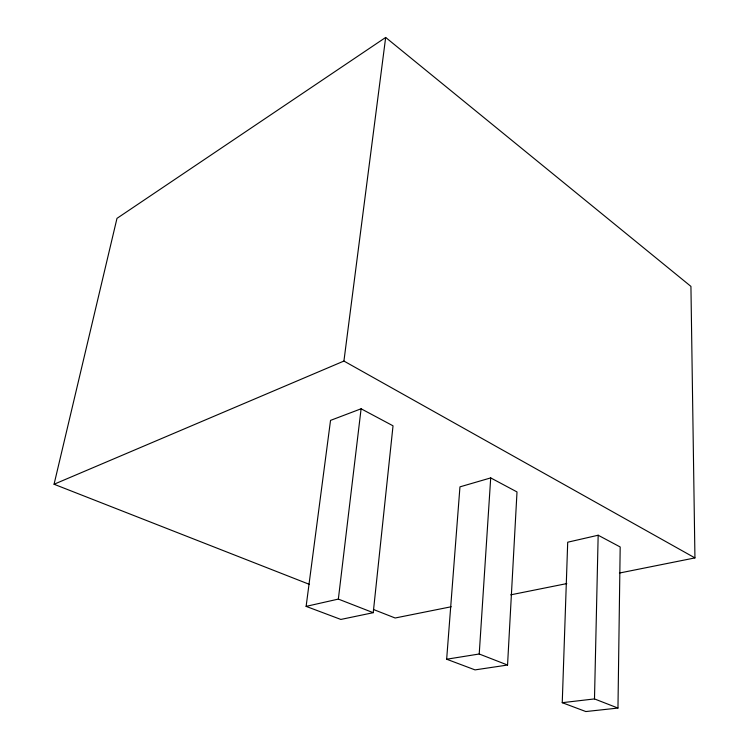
<?xml version="1.0" encoding="UTF-8"?>
<svg xmlns="http://www.w3.org/2000/svg" width="749" height="749" viewBox="0 0 749 749"><rect width="100%" height="100%" fill="white"/><g stroke="black" fill="none" stroke-linecap="round" stroke-linejoin="round"><path stroke-width="1.12" d="M617.962 708.067L620.191 546.976L598.161 535.226L567.705 542.21L562.246 702.684L585.84 711.55L617.962 708.067L594.491 698.92L562.246 702.684M594.491 698.92L598.161 535.226M507.55 665.037L517.007 491.934L490.707 477.909L459.952 486.859L446.657 659.223L475.025 669.887L507.55 665.037L479.22 653.999L446.657 659.223M479.22 653.999L490.707 477.909M373.236 612.691L393.028 425.816L361.102 408.785L330.534 420.386L306.116 606.381L340.851 619.442L373.236 612.691L338.351 599.088L306.116 606.381M338.351 599.088L361.102 408.785M385.669 37.45L116.984 218.362L54.059 484.247L343.922 361.055L385.669 37.45L690.934 286.399L694.941 557.911L619.414 573.051M451.216 606.756L395.144 618L373.423 609.48M510.715 594.837L566.787 583.593M54.059 484.247L309.328 584.342M343.922 361.055L694.941 557.911"/></g></svg>
